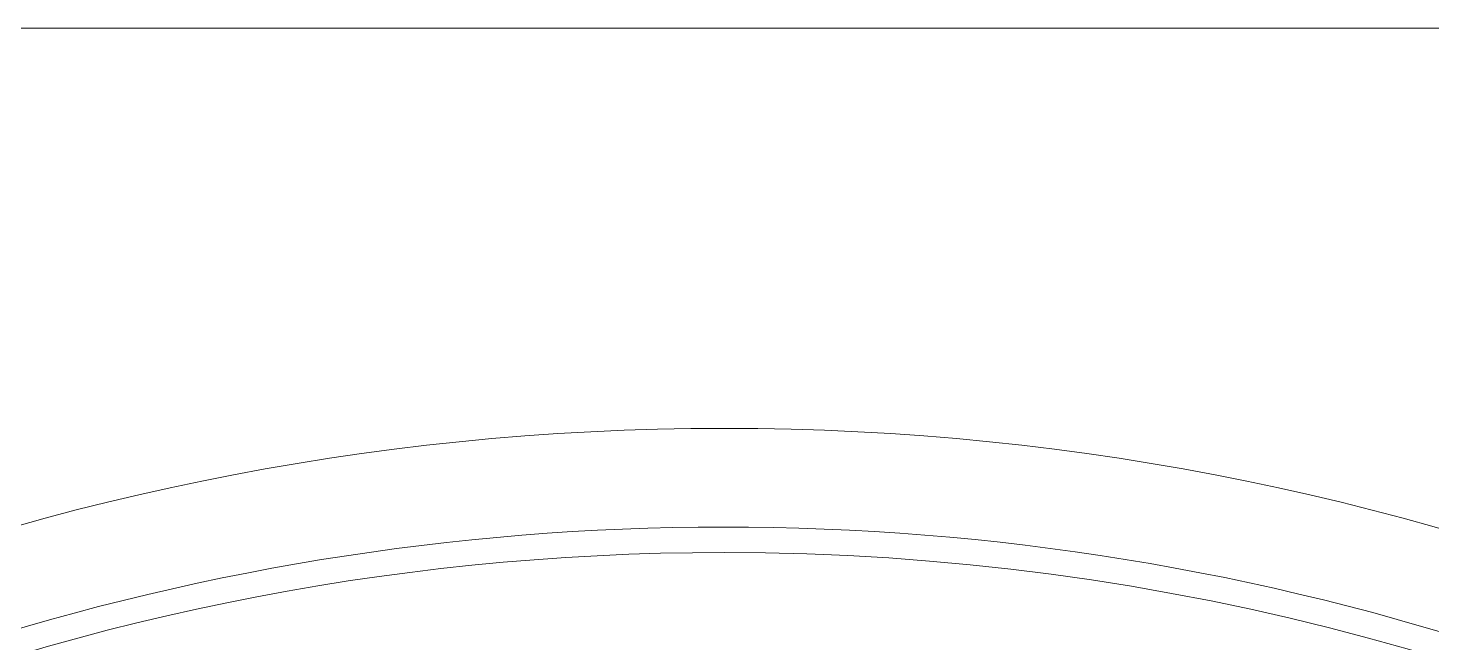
# Model space of a CAD drawing. Header units: millimetres. Extents: x 177 to 25619, y -4018 to 1995.
# Drawn here: x 1574.3 to 1809, y -1425.1 to -1322.3 of the extents above; entities that cross this region are included whole.
import ezdxf

# ---------------------------------------------------------------- set-up
doc = ezdxf.new("R2010")
doc.units = ezdxf.units.MM
doc.layers.add('A-ELEC-MECH-EQUIP', color=7, linetype='Continuous', lineweight=5)
doc.layers.add('CASSETTE UNIT 2.5 TR', color=7, linetype='Continuous', lineweight=9)

# ---------------------------------------------------------------- blocks, each defined once
blk = doc.blocks.new('CAN_MC-MCH_Cassette Indoor Unit3 - 2_0 TR-1100603-CONCOURSE LEVEL  VAC LAYOUT SHEET 2 OF 2')
at = {"layer": 'A-ELEC-MECH-EQUIP', "color": 3, "true_color": 0x00ff00}
for p, q in [((500.38, -459.14), (500.38, 459.13)), ((500.38, 459.13), (500.38, -459.14))]:
    blk.add_line(p, q, dxfattribs=at)
for radius, start, end in [(433.5, 360, 180), (412.75, 0, 180), (417.01, 322.3479, 37.6931), (417.01, 322.3479, 37.6931), (433.5, 180, 360), (412.75, 180, 0)]:
    blk.add_arc((0, 0), radius, start, end, dxfattribs=at)

msp = doc.modelspace()

# ---------------------------------------------------------------- block references
at = {"layer": 'CASSETTE UNIT 2.5 TR', "color": 3, "true_color": 0x00ff00, "rotation": 89.99855954599118}
msp.add_blockref('CAN_MC-MCH_Cassette Indoor Unit3 - 2_0 TR-1100603-CONCOURSE LEVEL  VAC LAYOUT SHEET 2 OF 2', (1690.7, -1822.72), dxfattribs=at)

doc.saveas('drawing.dxf')
